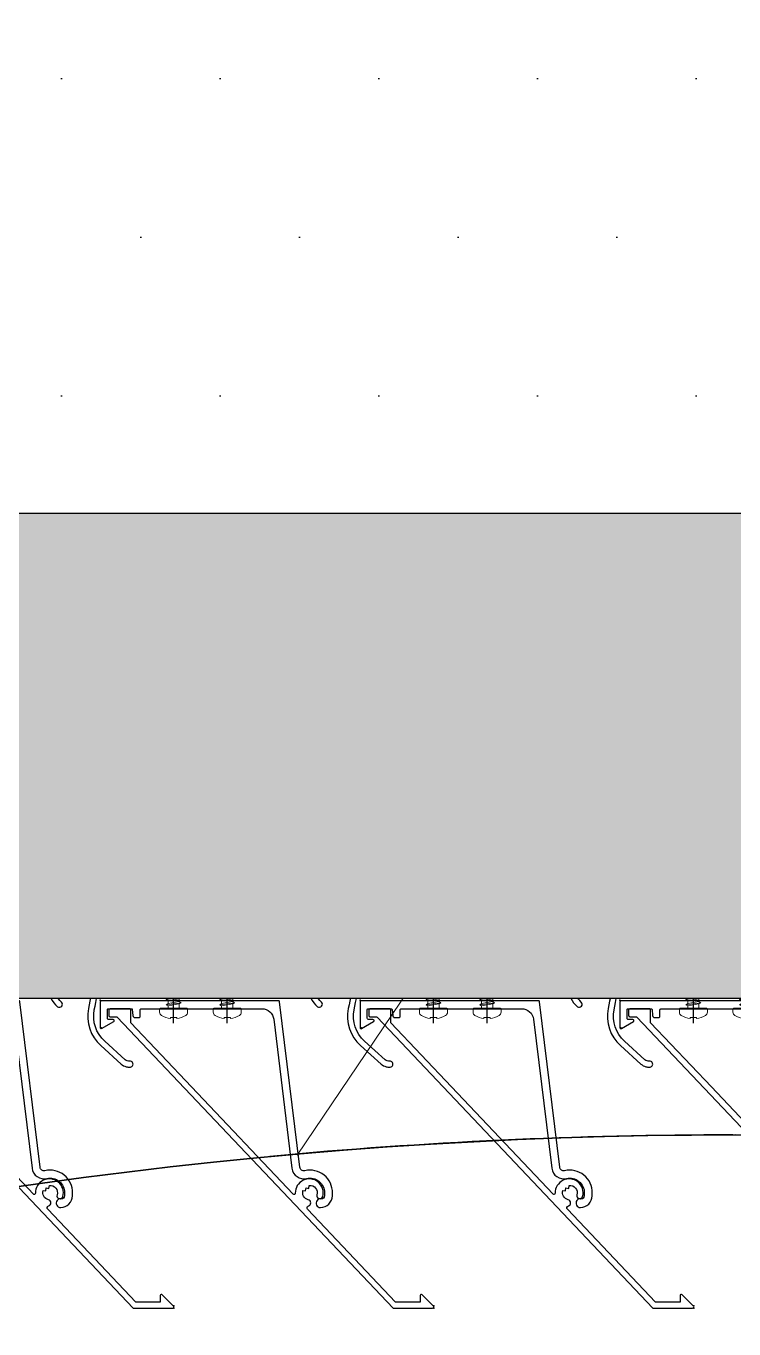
# Model space of a CAD drawing. Header units: millimetres. Extents: x -4391136 to -1798569, y -886572 to -291056.
# Drawn here: x -2454363.3 to -2454186.2, y -393615.9 to -393289.9 of the extents above; entities that cross this region are included whole.
import ezdxf

# ---------------------------------------------------------------- set-up
doc = ezdxf.new("R2010")
doc.units = ezdxf.units.MM
doc.set_wipeout_variables(frame=1)
doc.linetypes.add('CENTER', pattern=[50.8, 31.75, -6.35, 6.35, -6.35])
for name, color, linetype in [('010 - ASPG_ACCESSORIES_MAIN_COLOR_1', 7, 'Continuous'), ('010 - ASPG_EXTR_MAIN_COLOR_2', 7, 'Continuous'), ('010 - ASPG_FLASHING_HATCH_', 7, 'Continuous'), ('010 - ASPG_FLASHING_MAIN_COLOR_2', 7, 'Continuous'), ('010 - ASPG_FLASHING_MAIN_COLOR_4', 7, 'Continuous'), ('010 - ASPG_FLASHING_WIPEOUT_', 7, 'Continuous'), ('010 - ASPG_FRAMING_MAIN_COLOR_1', 7, 'Continuous'), ('010 - ASPG_FRAMING_MAIN_COLOR_2', 7, 'Continuous'), ('010 - ASPG_FRAMING_SUB_COLOR_2', 7, 'Continuous'), ('010 - ASPG_FRAMING_WIPEOUT_', 7, 'Continuous'), ('_PP-Dim', 7, 'Continuous'), ('BOLT & SCREW', 7, 'Continuous'), ('Center Line', 7, 'CENTER'), ('Xref-C-1-PP17-AR-2214-01-B$0$A-GLAZ-CURT', 7, 'Continuous'), ('Xref-C-1-PP17-AR-2214-01-B$0$S-BEAM', 7, 'Continuous'), ('Xref-C-1-PP17-AR-2214-01-B$0$WALL-E', 7, 'Continuous')]:
    doc.layers.add(name, color=color, linetype=linetype)
doc.layers.add('010 - ASPG_EXTR_DEF_SUB', color=7, linetype='Continuous', plot=False)
doc.layers.add('12-GRID', color=7, linetype='CENTER', lineweight=13)
doc.layers.add('SCREW', color=7, linetype='Continuous', lineweight=5)

# ---------------------------------------------------------------- blocks, each defined once
blk = doc.blocks.new('Xref-C-1-PP17-AR-2214-01-B$0$DPA_Curved type B - Curved Type B-V45-ENTRANCE 2 - LOWER ROOF FLOOR PLAN01-flat-1')
at = {"layer": 'Xref-C-1-PP17-AR-2214-01-B$0$A-GLAZ-CURT', "lineweight": 9}
h = blk.add_hatch(dxfattribs=at)
h.set_pattern_fill('ACET-2D-FP_28', angle=90, style=0, pattern_type=2)
h.set_pattern_definition([(50, (2729937.74, 503333.4), (-459.03375, 385.17505), [76.2, -838.2]), (355, (2729937.7, 503333.4), (65.28253, 746.1827), [60.96, -670.56]), (100.451, (2729998.46, 503328.1), (-693.383, -127.89768), [64.76, -712.36]), (46.184, (2729937.7, 503536.6), (-648.5725, 622.30642), [114.3, -1257.3]), (96.636, (2730028.1, 503522.6), (-1050.5343, -122.21992), [97.14, -1068.54]), (351.184, (2729937.7, 503536.6), (172.19714, 1110.27497), [91.44, -1005.84]), (21, (2730039.34, 503485.8), (-214.74339, 559.42566), [76.2, -838.2]), (326, (2730039.3, 503485.8), (418.85394, 620.9765), [60.96, -670.56]), (71.451, (2730089.9, 503451.7), (-668.45247, 224.29692), [64.76, -712.36]), (37.5, (2729937.74, 503333.4), (-158.769242, 206.912105), [33.528, -628.904, 33.528, -1320.292]), (37.5, (2729937.74, 503333.4), (-158.769242, 206.912105), [-695.96, -647.192, 33.528, -639.572]), (7.5, (2729937.74, 503333.4), (-47.303606, 359.30656), [33.528, -354.584, 33.528, -870.204]), (7.5, (2729937.74, 503333.4), (-47.303606, 359.30656), [-421.64, -613.664, 33.528, -223.012]), (327.5, (2729711.17, 503333.4), (146.191164, 229.474162), [33.528, -220.472, -1844.04]), (327.5, (2729711.17, 503333.4), (146.191164, 229.474162), [-254, 33.528, -758.952, -1051.56]), (327.5, (2729711.17, 503333.4), (146.191164, 229.474162), [-1046.48, 33.528, -1018.032]), (317.5, (2729609.57, 503333.4), (321.09789, 350.41686), [33.528, -296.672, 33.528, -1239.52]), (317.5, (2729609.57, 503333.4), (321.09789, 350.41686), [-363.728, -492.76, 33.528, -713.232])])
h.paths.add_polyline_path([(0, -671.49), (0, -750), (150, -750), (150, -700), (190, -700), (200, -690), (173.11, -576.68), (156.87, -461.34), (151.45, -345), (156.87, -228.66), (173.28, -112.6), (200, 0), (173.11, 113.32), (156.87, 228.66), (151.45, 345), (156.87, 461.34), (173.28, 577.4), (200, 690), (190, 700), (150, 700), (150, 750), (0, 750)])
at = {"layer": 'Xref-C-1-PP17-AR-2214-01-B$0$A-GLAZ-CURT', "color": 7, "lineweight": 35}
blk.add_line((0, 750), (0, -750), dxfattribs=at)
blk.add_arc((1401.48, -345), 1250.03, 163.97881, 196.02119, dxfattribs=at)
blk = doc.blocks.new('Xref-C-1-PP17-AR-2214-01-B$0$DPA_Curved type B - Curved Type B-V35-ENTRANCE 2 - LOWER ROOF FLOOR PLAN01-flat-1')
at = {"layer": 'Xref-C-1-PP17-AR-2214-01-B$0$A-GLAZ-CURT', "color": 7}
for p, q in [((0, 750), (0, -750)), ((0, -750), (0, 750))]:
    blk.add_line(p, q, dxfattribs=at)
blk.add_arc((1401.48, -345), 1250.03, 180, 185.31516, dxfattribs=at)
blk.add_arc((1401.48, -345), 1250.03, 180, 185.31516, dxfattribs=at)
blk = doc.blocks.new('W-1-PP17-ENT2_REV00_20260526-152612_EX_LOPF-1')
at = {"layer": 'Xref-C-1-PP17-AR-2214-01-B$0$S-BEAM', "color": 7}
blk.add_line((-19235, -10205.02), (470, -10205.02), dxfattribs=at)
at = {"layer": 'Xref-C-1-PP17-AR-2214-01-B$0$WALL-E', "color": 7}
blk.add_line((970, -10205), (-13435, -10205), dxfattribs=at)
at = {"color": 7, "rotation": 270}
for name, p in [('Xref-C-1-PP17-AR-2214-01-B$0$DPA_Curved type B - Curved Type B-V35-ENTRANCE 2 - LOWER ROOF FLOOR PLAN01-flat-1', (-6685, -10205.01)), ('Xref-C-1-PP17-AR-2214-01-B$0$DPA_Curved type B - Curved Type B-V45-ENTRANCE 2 - LOWER ROOF FLOOR PLAN01-flat-1', (-6684.45, -10205.01))]:
    blk.add_blockref(name, p, dxfattribs=at)
blk = doc.blocks.new('*U1996')
at = {"color": 7}
blk.add_wipeout([(0, 0), (6970, 0), (6970, 119.925), (0, 119.925)], dxfattribs=at).dxf.layer = '010 - ASPG_FRAMING_WIPEOUT_'
at = {"layer": '010 - ASPG_FRAMING_MAIN_COLOR_1', "color": 7}
for p, q in [((6970, 119.925), (0, 119.925)), ((0, 114.85), (6970, 114.85)), ((0, 109.54), (6970, 109.54)), ((0, 10.385), (6970, 10.385)), ((0, 5.31), (6970, 5.31)), ((0, 0), (6970, 0))]:
    blk.add_line(p, q, dxfattribs=at)
blk = doc.blocks.new('PZG35-9D5')
at = {"layer": 'Center Line', "color": 7}
blk.add_line((0, 3.73), (0, -10.53), dxfattribs=at)
at = {"layer": 'SCREW', "color": 7}
for p, q in [((-1.4, 0), (-1.4, -1.09)), ((1.4, 0), (1.4, -0.59)), ((-1.85, -1.4), (1.85, -0.9)), ((-1.85, -1.4), (-1.4, -1.09)), ((-1.85, -1.4), (-1.4, -1.71)), ((-1.85, -2.7), (1.85, -2.2)), ((-1.85, -2.7), (-1.4, -2.39)), ((-1.85, -2.7), (-1.4, -3.01)), ((-1.4, -1.09), (1.4, -0.59)), ((-1.4, -1.71), (1.4, -1.21)), ((-1.4, -1.71), (-1.4, -2.39)), ((-1.4, -2.39), (1.4, -1.89)), ((-1.4, -3.01), (1.4, -2.51)), ((-1.4, -3.01), (-1.4, -3.69)), ((0.56, -3.34), (1.4, -3.19)), ((1.85, -0.9), (1.4, -0.59)), ((1.85, -0.9), (1.4, -1.21)), ((1.4, -1.21), (1.4, -1.89)), ((1.85, -2.2), (1.4, -1.89)), ((1.85, -2.2), (1.4, -2.51)), ((1.4, -2.51), (1.4, -3.19)), ((1.85, -3.5), (1.4, -3.19)), ((-1.85, -4), (-1.4, -3.69)), ((-1.85, -4), (-0.99, -3.88)), ((-1.85, -4), (-1.4, -4.31)), ((-1.4, -3.69), (-0.84, -3.59)), ((-1.4, -4.31), (-1.18, -4.27)), ((-1.4, -4.31), (-1.4, -8.1)), ((0.71, -3.65), (1.85, -3.5)), ((0.71, -3.93), (1.4, -3.81)), ((0.71, -4.61), (1.4, -4.49)), ((0.71, -4.95), (1.85, -4.8)), ((0.71, -5.23), (1.4, -5.11)), ((1.85, -3.5), (1.4, -3.81)), ((1.4, -3.81), (1.4, -4.49)), ((1.85, -4.8), (1.4, -4.49)), ((1.85, -4.8), (1.4, -5.11)), ((1.4, -5.11), (1.4, -8.1)), ((0, -9.5), (-1.4, -8.1)), ((0, -9.5), (1.4, -8.1))]:
    blk.add_line(p, q, dxfattribs=at)
blk.add_lwpolyline([(0, -9.5), (0.71, -5.23), (0.71, -3.6, 0.417657), (0.41, -3.3, 0.108102), (-0.84, -3.59), (-1.4, -4.7)], format="xyb", dxfattribs=at)
blk = doc.blocks.new('*U3396')
at = {"layer": 'SCREW', "color": 7}
blk.add_lwpolyline([(3.03, 1.78, 0.09906), (0.8, 2.55), (0.8, 2.27), (-0.8, 2.27), (-0.8, 2.55, 0.09906), (-3.03, 1.78, 0.266588), (-3.5, 0.96), (-3.5, 0.2, 0.414214), (-3.3, 0), (3.3, 0, 0.414214), (3.5, 0.2), (3.5, 0.96, 0.266588)], format="xyb", close=True, dxfattribs=at)
blk.add_blockref('PZG35-9D5', (0, 0), dxfattribs=at)
blk = doc.blocks.new('*U3399')
at = {"color": 7}
blk.add_point((0, 0), dxfattribs=at)
at = {"layer": '010 - ASPG_ACCESSORIES_MAIN_COLOR_1', "color": 7}
blk.add_lwpolyline([(-39.7, -0.6, 0.414214), (-40, -0.9), (-40, -7.37, 0.57735), (-39.65, -7.57), (-36.64, -5.83, 0.767327), (-36.79, -5.3), (-37.9, -5.3, -0.414214), (-38.2, -5), (-38.2, -2.8, -0.414214), (-38, -2.6), (-32.18, -2.6, -0.388879), (-31.98, -2.78), (-31.85, -4.34, 0.388879), (-31.35, -4.8), (-30.3, -4.8, 0.414214), (-30, -4.5), (-30, -2.9, -0.414214), (-29.7, -2.6), (0.41, -2.6, -0.378969), (3.39, -5.24), (7.95, -42.52, 0.446593), (11.62, -45.08, -0.489802), (16.08, -48.68), (16.06, -49.36, -0.18248), (15.8, -50.02, -0.267949), (15.33, -50.17, 1.122115), (15.1, -52.34, 0.405004), (18.06, -49.4), (18.08, -48.72, 0.489805), (11.16, -43.13, -0.446597), (9.94, -42.28), (4.87, -0.85, 0.364176), (4.57, -0.6)], format="xyb", close=True, dxfattribs=at)
at = {"layer": '010 - ASPG_EXTR_DEF_SUB', "color": 7}
for p in [(-40, -0.5), (43.44, -76.9), (43.44, -77.5)]:
    blk.add_point(p, dxfattribs=at)
at = {"layer": '010 - ASPG_EXTR_MAIN_COLOR_2', "color": 7}
blk.add_lwpolyline([(11.37, -48.15), (11.47, -47.44), (12.18, -47.56), (12.29, -46.79, -0.535538), (14.19, -49.17, 0.991572), (15.66, -49.58, 1.157025), (8.79, -48.77, -0.688558), (8.27, -48.99), (-17.14, -22.17), (-32.34, -6.13), (-32.34, -2.9, 0.414312), (-32.64, -2.6), (-37.54, -2.6, 0.414116), (-37.84, -2.9), (-37.84, -4.3, 0.414214), (-37.54, -4.6), (-35.99, -4.6, -0.205895), (-35.77, -4.69), (33.23, -77.5), (43.14, -77.5, 0.668179), (43.36, -76.99), (40.52, -74.15, 0.668179), (40.01, -74.36), (40.01, -76), (33.87, -76), (11.86, -52.78, -0.558354), (12.08, -51.95, 0.766275), (12.04, -50.39, -0.438583), (10.71, -48.05)], format="xyb", close=True, dxfattribs=at)
at = {"layer": 'SCREW', "color": 7, "rotation": 180}
for p in [(-21.65, -2.5), (-8.24, -2.5)]:
    blk.add_blockref('*U3396', p, dxfattribs=at)
blk = doc.blocks.new('*U3050')
at = {"color": 7}
blk.add_wipeout([(1440, 4), (60, 4), (60, 69.3), (1440, 69.3)], dxfattribs=at).dxf.layer = '010 - ASPG_FRAMING_WIPEOUT_'
at = {"layer": '010 - ASPG_FRAMING_MAIN_COLOR_2', "color": 7}
blk.add_lwpolyline([(1410, 69.3), (90, 69.3), (90, 6), (1410, 6)], close=True, dxfattribs=at)
at = {"layer": '010 - ASPG_FRAMING_SUB_COLOR_2', "color": 7}
for points in [[(1440, 4), (60, 4), (60, 69.3), (1440, 69.3)], [(60, 2), (60, 4), (1440, 4), (1440, 2)]]:
    blk.add_lwpolyline(points, close=True, dxfattribs=at)
at = {"color": 7, "xscale": -1, "rotation": 180}
for p in [(221.77, 69.3), (286.77, 69.3), (351.77, 69.3), (416.77, 69.3)]:
    blk.add_blockref('*U3399', p, dxfattribs=at)
blk = doc.blocks.new('W-1-PP17-ENT2_REV00_20260528-225335_ASPG_UPPF')
at = {"color": 7}
blk.add_blockref('*U1996', (-7750, -10205), dxfattribs=at)
at = {"color": 7, "xscale": -1, "zscale": -1, "rotation": 180}
blk.add_blockref('*U3050', (-7435, -10253), dxfattribs=at)
blk = doc.blocks.new('*U3395')
at = {"layer": '12-GRID', "color": 7, "linetype": 'CENTER'}
for p, q in [((0, -6.2), (0, 2.2)), ((-4.2, -2), (4.2, -2))]:
    blk.add_line(p, q, dxfattribs=at)
at = {"layer": 'BOLT & SCREW', "color": 7}
for p, q in [((-0.55, -1.77), (-1.77, -1.56)), ((-0.55, -2.23), (-1.77, -2.44)), ((-0.46, -1.77), (-0.88, -1.56)), ((-0.46, -2.23), (-0.88, -2.44)), ((-0.23, -1.45), (-0.44, -0.23)), ((-0.23, -1.54), (-0.44, -1.12)), ((-0.23, -2.46), (-0.44, -2.88)), ((-0.23, -2.55), (-0.44, -3.77)), ((0.23, -1.45), (0.44, -0.23)), ((0.23, -1.54), (0.44, -1.12)), ((0.44, -2.88), (0.23, -2.46)), ((0.23, -2.55), (0.44, -3.77)), ((0.46, -1.77), (0.88, -1.56)), ((0.46, -2.23), (0.88, -2.44)), ((0.55, -1.77), (1.77, -1.56)), ((0.55, -2.23), (1.77, -2.44))]:
    blk.add_line(p, q, dxfattribs=at)
for points in [[(-1.77, -1.56), (-0.88, -1.56, 0.414214), (-0.44, -1.12), (-0.44, -0.23), (0.44, -0.23), (0.44, -1.12, 0.414214), (0.88, -1.56), (1.77, -1.56), (1.77, -2.44), (0.88, -2.44, 0.414214), (0.44, -2.88), (0.44, -3.77), (-0.44, -3.77), (-0.44, -2.88, 0.414214), (-0.88, -2.44), (-1.77, -2.44)], [(0.23, -2.46, -0.414214), (0.46, -2.23), (0.55, -2.23), (0.55, -1.77), (0.46, -1.77, -0.414214), (0.23, -1.54), (0.23, -1.45), (-0.23, -1.45), (-0.23, -1.54, -0.414214), (-0.46, -1.77), (-0.55, -1.77), (-0.55, -2.23), (-0.46, -2.23, -0.414214), (-0.23, -2.46), (-0.23, -2.55), (0.23, -2.55)]]:
    blk.add_lwpolyline(points, format="xyb", close=True, dxfattribs=at)
blk.add_circle((0, -2), 3.5, dxfattribs=at)
blk = doc.blocks.new('*U3043')
at = {"layer": '010 - ASPG_EXTR_DEF_SUB', "color": 7}
for p in [(130, 0), (195, 0), (260, 0)]:
    blk.add_point(p, dxfattribs=at)
at = {"layer": '010 - ASPG_EXTR_MAIN_COLOR_2', "color": 7}
for points in [[(110.98, 68.57, -0.044131), (111.47, 68.5, -0.125846), (113.96, 67.21, -0.098851), (114.82, 66.03, -0.205828), (114.79, 61.2, -0.115116), (111.37, 57.18, 0.822373), (112.46, 56.1, 0.109185), (116.15, 60.56, 0.208323), (116.19, 66.64, 0.100528), (114.97, 68.32, 0.145116), (111.29, 70.07), (95.76, 70.07, 0.433659)], [(301.35, 67.62, -0.045829), (282.78, 45.76, -0.560492), (282.29, 45.89, 0.31786), (279.21, 48.24, 0.953288), (279.08, 46.72, -2.423004), (277.26, 44.89, 0.952315), (275.74, 44.76, 0.300821), (277.89, 41.76, -0.560492), (277.98, 41.25, -0.019425), (268.62, 33.46, -0.552501), (268.15, 33.64, 0.344461), (264.99, 36.3, 0.952015), (264.86, 34.78, -2.423186), (263.04, 32.95, 0.952015), (261.52, 32.82, 0.2854), (263.49, 29.89, -0.553378), (263.56, 29.38, 0.030674), (248.46, 15.06, 0.4171), (249.11, 5.27, 0.935553), (250.1, 6.41, -0.43441), (249.8, 14.29, -0.014998), (256.92, 21.45, -0.738349), (259.92, 19.76, 0.004917), (256.81, 4.8, 0.263611), (259.88, -4.46), (265, -9.08, 0.125884), (266.27, -9.75, 0.044275), (267.09, -9.87, 1.107655), (267.13, -8.33, -0.215596), (266.02, -7.99), (260.89, -3.35, -0.263611), (258.28, 4.51, -0.004855), (261.34, 19.26, 0.23396), (260.82, 21.95, -0.24081), (260.71, 24.9, -0.104157), (260.78, 25), (262.99, 26.93, -0.229021), (265.7, 26.89, -0.381721), (270.27, 9.07, 0.977382), (271.62, 8.41, 0.361105), (267.41, 27.5, -0.496126), (267.44, 30.69, 0.003188), (269.06, 31.9, -0.002827), (270.56, 33.07, 0.077048), (303.74, 68.44, -0.247674)]]:
    blk.add_lwpolyline(points, format="xyb", dxfattribs=at)
for points in [[(160.76, 70.07, 0.433659), (160.46, 69.75), (160.84, 63.96, 0.082069), (160.86, 63.87, 0.720654), (162.33, 63.97, 0.079224), (162.34, 64.07), (162.07, 68.14, -0.433659), (162.47, 68.57), (170.86, 68.57, -0.607385), (171.35, 67.62, -0.045829), (152.78, 45.76, -0.560492), (152.29, 45.89, 0.31786), (149.21, 48.24, 0.953288), (149.08, 46.72, -2.423004), (147.26, 44.89, 0.952315), (145.74, 44.76, 0.300821), (147.89, 41.76, -0.560492), (147.98, 41.25, -0.019425), (138.62, 33.46, -0.552501), (138.15, 33.64, 0.344461), (134.99, 36.3, 0.952015), (134.86, 34.78, -2.423186), (133.04, 32.95, 0.952015), (131.52, 32.82, 0.2854), (133.49, 29.89, -0.553378), (133.56, 29.38, 0.030674), (118.46, 15.06, 0.4171), (119.11, 5.27, 0.935553), (120.1, 6.41, -0.43441), (119.8, 14.29, -0.014998), (126.92, 21.45, -0.738349), (129.92, 19.76, 0.004917), (126.81, 4.8, 0.263611), (129.88, -4.46), (135, -9.08, 0.125884), (136.27, -9.75, 0.044275), (137.09, -9.87, 1.107655), (137.13, -8.33, -0.215596), (136.02, -7.99), (130.89, -3.35, -0.263611), (128.28, 4.51, -0.004855), (131.34, 19.26, 0.23396), (130.82, 21.95, -0.24081), (130.71, 24.9, -0.104157), (130.78, 25), (132.99, 26.93, -0.229021), (135.7, 26.89, -0.381721), (140.27, 9.07, 0.977382), (141.62, 8.41, 0.361105), (137.41, 27.5, -0.496126), (137.44, 30.69, 0.003188), (139.06, 31.9, -0.002827), (140.56, 33.07, 0.077048), (173.74, 68.44, -0.247674), (173.99, 68.57), (175.98, 68.57, -0.044131), (176.47, 68.5, -0.125846), (178.96, 67.21, -0.098851), (179.82, 66.03, -0.205828), (179.79, 61.2, -0.115116), (176.37, 57.18, 0.822373), (177.46, 56.1, 0.109185), (181.15, 60.56, 0.208323), (181.19, 66.64, 0.100528), (179.97, 68.32, 0.145116), (176.29, 70.07)], [(225.76, 70.07, 0.433659), (225.46, 69.75), (225.84, 63.96, 0.082069), (225.86, 63.87, 0.720654), (227.33, 63.97, 0.079224), (227.34, 64.07), (227.07, 68.14, -0.433659), (227.47, 68.57), (235.86, 68.57, -0.607385), (236.35, 67.62, -0.045829), (217.78, 45.76, -0.560492), (217.29, 45.89, 0.31786), (214.21, 48.24, 0.953288), (214.08, 46.72, -2.423004), (212.26, 44.89, 0.952315), (210.74, 44.76, 0.300821), (212.89, 41.76, -0.560492), (212.98, 41.25, -0.019425), (203.62, 33.46, -0.552501), (203.15, 33.64, 0.344461), (199.99, 36.3, 0.952015), (199.86, 34.78, -2.423186), (198.04, 32.95, 0.952015), (196.52, 32.82, 0.2854), (198.49, 29.89, -0.553378), (198.56, 29.38, 0.030674), (183.46, 15.06, 0.4171), (184.11, 5.27, 0.935553), (185.1, 6.41, -0.43441), (184.8, 14.29, -0.014998), (191.92, 21.45, -0.738349), (194.92, 19.76, 0.004917), (191.81, 4.8, 0.263611), (194.88, -4.46), (200, -9.08, 0.125884), (201.27, -9.75, 0.044275), (202.09, -9.87, 1.107655), (202.13, -8.33, -0.215596), (201.02, -7.99), (195.89, -3.35, -0.263611), (193.28, 4.51, -0.004855), (196.34, 19.26, 0.23396), (195.82, 21.95, -0.24081), (195.71, 24.9, -0.104157), (195.78, 25), (197.99, 26.93, -0.229021), (200.7, 26.89, -0.381721), (205.27, 9.07, 0.977382), (206.62, 8.41, 0.361105), (202.41, 27.5, -0.496126), (202.44, 30.69, 0.003188), (204.06, 31.9, -0.002827), (205.56, 33.07, 0.077048), (238.74, 68.44, -0.247674), (238.99, 68.57), (240.98, 68.57, -0.044131), (241.47, 68.5, -0.125846), (243.96, 67.21, -0.098851), (244.82, 66.03, -0.205828), (244.79, 61.2, -0.115116), (241.37, 57.18, 0.822373), (242.46, 56.1, 0.109185), (246.15, 60.56, 0.208323), (246.19, 66.64, 0.100528), (244.97, 68.32, 0.145116), (241.29, 70.07)]]:
    blk.add_lwpolyline(points, format="xyb", close=True, dxfattribs=at)
at = {"color": 7, "rotation": 179.999999999989}
for p in [(149.09, 42.89), (214.09, 42.89), (279.09, 42.89), (134.87, 30.95), (199.87, 30.95), (264.87, 30.95)]:
    blk.add_blockref('*U3395', p, dxfattribs=at)
blk = doc.blocks.new('*U3060')
at = {"color": 7}
blk.add_wipeout([(0, -52), (3000, -52), (3000, -298), (0, -298)], dxfattribs=at).dxf.layer = '010 - ASPG_FLASHING_WIPEOUT_'
at = {"layer": '010 - ASPG_FLASHING_HATCH_'}
h = blk.add_hatch(dxfattribs=at)
h.set_pattern_fill('DOTS', scale=0.5)
h.set_pattern_definition([(0, (0, 0), (19.84375, 39.6875), [0, -39.6875])])
h.paths.add_polyline_path([(0, -52), (3000, -52), (3000, -298), (0, -298)])
at = {"layer": '010 - ASPG_FLASHING_MAIN_COLOR_2', "color": 7}
blk.add_lwpolyline([(0, -52), (3000, -52), (3000, -298), (0, -298)], close=True, dxfattribs=at)
at = {"color": 7}
blk.add_wipeout([(0, 69.3), (3000, 69.3), (3000, -52), (0, -52)], dxfattribs=at).dxf.layer = '010 - ASPG_FLASHING_WIPEOUT_'
at = {"layer": '010 - ASPG_FLASHING_HATCH_'}
h = blk.add_hatch(dxfattribs=at)
h.set_pattern_fill('DOTS', scale=0.1)
h.set_pattern_definition([(0, (0, 0), (3.96875, 7.9375), [0, -7.9375])])
h.paths.add_polyline_path([(0, 69.3), (3000, 69.3), (3000, -52), (0, -52)])
at = {"layer": '010 - ASPG_FLASHING_MAIN_COLOR_4', "color": 7}
blk.add_lwpolyline([(0, 69.3), (3000, 69.3), (3000, -52), (0, -52)], close=True, dxfattribs=at)

msp = doc.modelspace()

# ---------------------------------------------------------------- block references
at = {"color": 7}
msp.add_blockref('W-1-PP17-ENT2_REV00_20260528-225335_ASPG_UPPF', (-2447156.51, -383210.87), dxfattribs=at)

# ---------------------------------------------------------------- next in the draw order: block references
msp.add_blockref('*U3043', (-2454474.51, -393540.54), dxfattribs=at)

# ---------------------------------------------------------------- next in the draw order: block references
at = {"layer": '_PP-Dim', "color": 7}
msp.add_blockref('W-1-PP17-ENT2_REV00_20260526-152612_EX_LOPF-1', (-2447156.51, -383210.87), dxfattribs=at)

# ---------------------------------------------------------------- next in the draw order: block references
at = {"color": 7, "xscale": -1, "rotation": 180}
msp.add_blockref('*U3060', (-2456091.51, -393463.87), dxfattribs=at)

doc.saveas('drawing.dxf')
